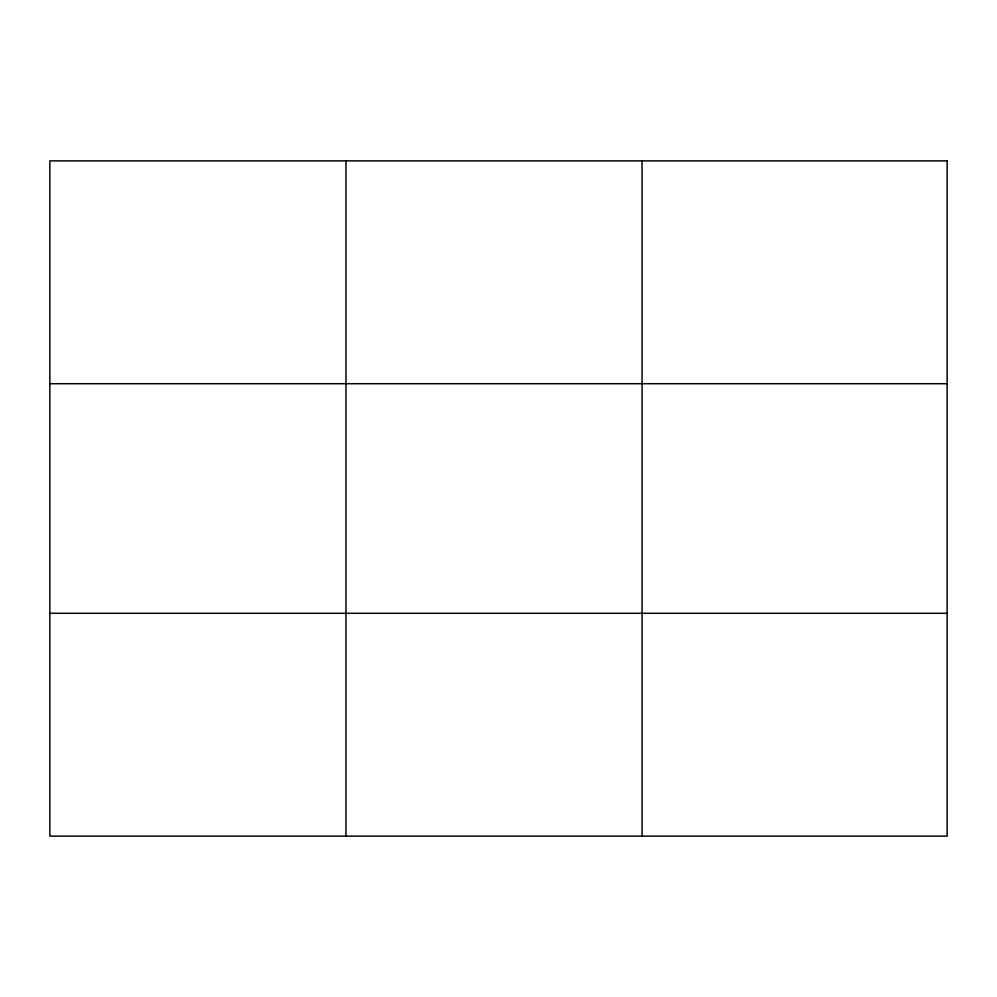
<?xml version="1.0" encoding="UTF-8"?>
<svg xmlns="http://www.w3.org/2000/svg" width="997" height="997" viewBox="0 0 997 997"><rect width="100%" height="100%" fill="white"/><g stroke="black" fill="none" stroke-linecap="round" stroke-linejoin="round"><path stroke-width="1.5" d="M345.959 836.122L345.959 160.878M642.068 836.122L642.068 160.878M49.85 383.708L947.15 383.708M49.85 613.292L947.15 613.292M947.15 160.878L947.15 836.122L49.85 836.122L49.85 160.878L947.15 160.878"/></g></svg>
